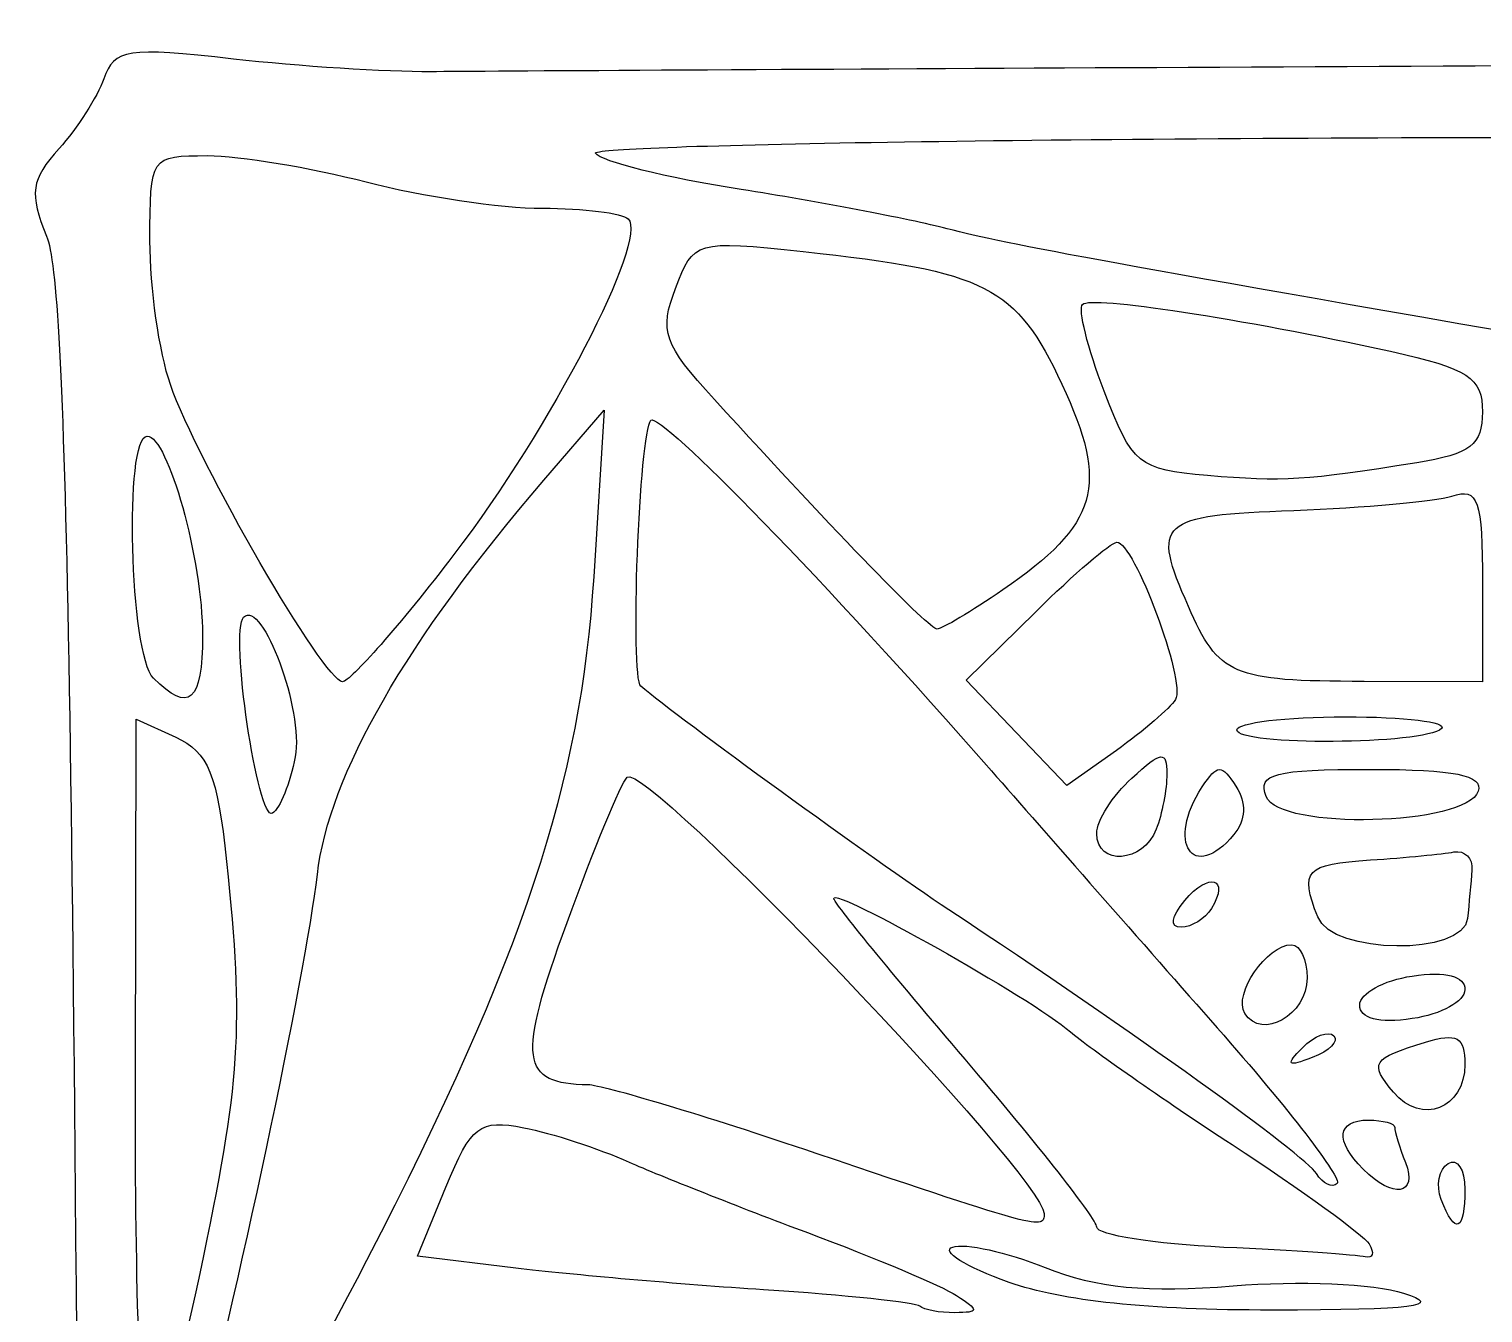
# Model space of a CAD drawing. Header units: centimetres. Extents: x -6.6 to 3.3, y -7.6 to 10.6.
# Drawn here: x -6.618 to -4.424, y 8.689 to 10.626 of the extents above; entities that cross this region are included whole.
import ezdxf

# ---------------------------------------------------------------- set-up
doc = ezdxf.new("R2010")
doc.units = ezdxf.units.CM
doc.header["$MEASUREMENT"] = 0
doc.layers.add('Layer 1', color=7, linetype='Continuous')

msp = doc.modelspace()

# ---------------------------------------------------------------- linework, layer by layer
at = {"layer": 'Layer 1'}
for points, knots in [([(-4.49524, -4.57092), (-4.51484, -4.53954), (-4.5264, -4.36684), (-4.52758, -4.08806), (-4.52758, -4.08806), (-4.54191, -0.6925), (-4.56501, 1.46186), (-4.59523, 2.21971), (-4.59523, 2.21971), (-4.62571, 2.98412), (-4.62752, 3.46193), (-4.60107, 3.75429), (-4.60107, 3.75429), (-4.60107, 3.75429), (-4.57952, 3.99242), (-4.57952, 3.99242), (-4.57952, 3.99242), (-4.57952, 3.99242), (-4.66033, 3.89981), (-4.66033, 3.89981), (-4.66033, 3.89981), (-4.70477, 3.84888), (-4.80955, 3.70005), (-4.89317, 3.56908), (-4.89317, 3.56908), (-4.97678, 3.43811), (-5.08498, 3.27734), (-5.13359, 3.21181), (-5.13359, 3.21181), (-5.28885, 3.00252), (-5.90621, 1.80939), (-5.90621, 1.71862), (-5.90621, 1.71862), (-5.90621, 1.71063), (-5.96087, 1.58794), (-6.02768, 1.44597), (-6.02768, 1.44597), (-6.28096, 0.90773), (-6.40322, 0.53092), (-6.37323, 0.38097), (-6.37323, 0.38097), (-6.36469, 0.33831), (-6.37393, 0.28741), (-6.39546, 0.25844), (-6.39546, 0.25844), (-6.44896, 0.18643), (-6.53022, 0.24188), (-6.5216, 0.34452), (-6.5216, 0.34452), (-6.51809, 0.38633), (-6.51313, 0.70864), (-6.51058, 1.06075), (-6.51058, 1.06075), (-6.5071, 1.54047), (-6.51425, 1.71097), (-6.53908, 1.74089), (-6.53908, 1.74089), (-6.55731, 1.76286), (-6.56413, 1.79393), (-6.55423, 1.80995), (-6.55423, 1.80995), (-6.53552, 1.84022), (-6.51044, 2.41917), (-6.51585, 2.69596), (-6.51585, 2.69596), (-6.5184, 2.82643), (-6.53593, 5.77495), (-6.5352, 5.95033), (-6.5352, 5.95033), (-6.53508, 5.97944), (-6.53639, 6.03599), (-6.5381, 6.07601), (-6.5381, 6.07601), (-6.54169, 6.15982), (-6.5417, 6.27049), (-6.53813, 6.39351), (-6.53813, 6.39351), (-6.53432, 6.52504), (-6.53434, 6.55559), (-6.53875, 7.41877), (-6.53875, 7.41877), (-6.55011, 9.64263), (-6.56092, 10.23843), (-6.59124, 10.31334), (-6.59124, 10.31334), (-6.61775, 10.37883), (-6.615, 10.39823), (-6.57248, 10.44563), (-6.57248, 10.44563), (-6.54507, 10.47617), (-6.51467, 10.52361), (-6.50492, 10.55105), (-6.50492, 10.55105), (-6.48893, 10.59608), (-6.4699, 10.59897), (-6.30916, 10.58078), (-6.30916, 10.58078), (-6.21123, 10.5697), (-6.07753, 10.56108), (-6.01205, 10.56164), (-6.01205, 10.56164), (-5.83716, 10.56311), (-4.32845, 10.57096), (-3.56465, 10.57436), (-3.56465, 10.57436), (-3.20085, 10.57598), (-2.50433, 10.57452), (-2.01684, 10.5711), (-2.01684, 10.5711), (-0.39255, 10.55973), (2.17406, 10.57953), (2.82879, 10.60847), (2.82879, 10.60847), (3.22496, 10.62599), (3.27725, 10.60927), (3.16564, 10.50076), (3.16564, 10.50076), (3.13111, 10.46718), (2.99569, 10.39628), (2.86473, 10.34321), (2.86473, 10.34321), (2.58853, 10.23128), (2.0395, 9.95685), (1.88577, 9.85387), (1.88577, 9.85387), (1.82756, 9.81488), (1.70254, 9.74005), (1.60795, 9.68758), (1.60795, 9.68758), (1.43658, 9.59252), (0.85482, 9.14234), (0.5178, 8.84399), (0.5178, 8.84399), (0.33257, 8.68001), (0.23916, 8.6022), (-0.19256, 8.25221), (-0.19256, 8.25221), (-0.97121, 7.62097), (-1.59511, 7.08442), (-1.9468, 6.74357), (-1.9468, 6.74357), (-2.00715, 6.68508), (-2.22895, 6.47672), (-2.43969, 6.28055), (-2.43969, 6.28055), (-2.94324, 5.81182), (-4.08135, 4.61263), (-4.39101, 4.22451), (-4.39101, 4.22451), (-4.52228, 4.05998), (-4.52252, 4.05932), (-4.54443, 3.80117), (-4.54443, 3.80117), (-4.57425, 3.44991), (-4.56199, 2.5311), (-4.51769, 1.79638), (-4.51769, 1.79638), (-4.51067, 1.67996), (-4.49748, 1.22938), (-4.48839, 0.79508), (-4.48839, 0.79508), (-4.47929, 0.36078), (-4.46792, -0.03212), (-4.46312, -0.07805), (-4.46312, -0.07805), (-4.45832, -0.12397), (-4.45568, -0.70328), (-4.45726, -1.3654), (-4.45726, -1.3654), (-4.45883, -2.02752), (-4.45765, -3.03062), (-4.45464, -3.59451), (-4.45464, -3.59451), (-4.45162, -4.1584), (-4.45266, -4.61977), (-4.45695, -4.61977), (-4.45695, -4.61977), (-4.46123, -4.61977), (-4.47846, -4.59779), (-4.49524, -4.57092)], [0, 0, 0, 0, 0.0217391, 0.0217391, 0.0217391, 0.0217391, 0.0434783, 0.0434783, 0.0434783, 0.0434783, 0.0652174, 0.0652174, 0.0652174, 0.0652174, 0.0869565, 0.0869565, 0.0869565, 0.0869565, 0.1086957, 0.1086957, 0.1086957, 0.1086957, 0.1304348, 0.1304348, 0.1304348, 0.1304348, 0.1521739, 0.1521739, 0.1521739, 0.1521739, 0.173913, 0.173913, 0.173913, 0.173913, 0.1956522, 0.1956522, 0.1956522, 0.1956522, 0.2173913, 0.2173913, 0.2173913, 0.2173913, 0.2391304, 0.2391304, 0.2391304, 0.2391304, 0.2608696, 0.2608696, 0.2608696, 0.2608696, 0.2826087, 0.2826087, 0.2826087, 0.2826087, 0.3043478, 0.3043478, 0.3043478, 0.3043478, 0.326087, 0.326087, 0.326087, 0.326087, 0.3478261, 0.3478261, 0.3478261, 0.3478261, 0.3695652, 0.3695652, 0.3695652, 0.3695652, 0.3913043, 0.3913043, 0.3913043, 0.3913043, 0.4130435, 0.4130435, 0.4130435, 0.4130435, 0.4347826, 0.4347826, 0.4347826, 0.4347826, 0.4565217, 0.4565217, 0.4565217, 0.4565217, 0.4782609, 0.4782609, 0.4782609, 0.4782609, 0.5, 0.5, 0.5, 0.5, 0.5217391, 0.5217391, 0.5217391, 0.5217391, 0.5434783, 0.5434783, 0.5434783, 0.5434783, 0.5652174, 0.5652174, 0.5652174, 0.5652174, 0.5869565, 0.5869565, 0.5869565, 0.5869565, 0.6086957, 0.6086957, 0.6086957, 0.6086957, 0.6304348, 0.6304348, 0.6304348, 0.6304348, 0.6521739, 0.6521739, 0.6521739, 0.6521739, 0.673913, 0.673913, 0.673913, 0.673913, 0.6956522, 0.6956522, 0.6956522, 0.6956522, 0.7173913, 0.7173913, 0.7173913, 0.7173913, 0.7391304, 0.7391304, 0.7391304, 0.7391304, 0.7608696, 0.7608696, 0.7608696, 0.7608696, 0.7826087, 0.7826087, 0.7826087, 0.7826087, 0.8043478, 0.8043478, 0.8043478, 0.8043478, 0.826087, 0.826087, 0.826087, 0.826087, 0.8478261, 0.8478261, 0.8478261, 0.8478261, 0.8695652, 0.8695652, 0.8695652, 0.8695652, 0.8913043, 0.8913043, 0.8913043, 0.8913043, 0.9130435, 0.9130435, 0.9130435, 0.9130435, 0.9347826, 0.9347826, 0.9347826, 0.9347826, 0.9565217, 0.9565217, 0.9565217, 0.9565217, 1, 1, 1, 1]), ([(-0.3251, 9.95988), (-0.06188, 9.98689), (-0.05125, 9.99065), (0.206, 10.14806), (0.206, 10.14806), (0.35038, 10.23641), (0.50021, 10.35025), (0.53896, 10.40105), (0.53896, 10.40105), (0.53896, 10.40105), (0.6094, 10.49341), (0.6094, 10.49341), (0.6094, 10.49341), (0.6094, 10.49341), (-0.02119, 10.4743), (-0.02119, 10.4743), (-0.02119, 10.4743), (-0.64645, 10.45536), (-0.65305, 10.45456), (-0.8018, 10.37896), (-0.8018, 10.37896), (-0.88431, 10.33704), (-0.96593, 10.30273), (-0.98318, 10.30273), (-0.98318, 10.30273), (-1.03785, 10.30273), (-0.98191, 10.35962), (-0.88913, 10.39839), (-0.88913, 10.39839), (-0.83997, 10.41893), (-0.79975, 10.4445), (-0.79975, 10.45522), (-0.79975, 10.45522), (-0.79975, 10.46594), (-1.26707, 10.47229), (-1.83824, 10.46934), (-1.83824, 10.46934), (-2.40941, 10.46639), (-3.52927, 10.46337), (-4.32682, 10.46262), (-4.32682, 10.46262), (-5.12437, 10.46187), (-5.77062, 10.45109), (-5.76294, 10.43866), (-5.76294, 10.43866), (-5.75526, 10.42623), (-5.65636, 10.40162), (-5.54317, 10.38396), (-5.54317, 10.38396), (-5.42997, 10.3663), (-5.29004, 10.33962), (-5.23221, 10.32467), (-5.23221, 10.32467), (-5.13798, 10.30032), (-4.98587, 10.27255), (-4.18642, 10.13377), (-4.18642, 10.13377), (-3.62934, 10.03706), (-3.15676, 10.01891), (-2.41442, 10.06572), (-2.41442, 10.06572), (-1.93309, 10.09606), (-1.67213, 10.13823), (-1.32206, 10.24222), (-1.32206, 10.24222), (-1.1086, 10.30563), (-0.98787, 10.30794), (-1.09763, 10.24651), (-1.09763, 10.24651), (-1.15575, 10.21399), (-1.15485, 10.18431), (-1.09151, 10.04476), (-1.09151, 10.04476), (-1.09151, 10.04476), (-1.04047, 9.93231), (-1.04047, 9.93231), (-1.04047, 9.93231), (-1.04047, 9.93231), (-0.81708, 9.93231), (-0.81708, 9.93231), (-0.81708, 9.93231), (-0.69422, 9.93231), (-0.47283, 9.94472), (-0.3251, 9.95988)], [0, 0, 0, 0, 0.0454545, 0.0454545, 0.0454545, 0.0454545, 0.0909091, 0.0909091, 0.0909091, 0.0909091, 0.1363636, 0.1363636, 0.1363636, 0.1363636, 0.1818182, 0.1818182, 0.1818182, 0.1818182, 0.2272727, 0.2272727, 0.2272727, 0.2272727, 0.2727273, 0.2727273, 0.2727273, 0.2727273, 0.3181818, 0.3181818, 0.3181818, 0.3181818, 0.3636364, 0.3636364, 0.3636364, 0.3636364, 0.4090909, 0.4090909, 0.4090909, 0.4090909, 0.4545455, 0.4545455, 0.4545455, 0.4545455, 0.5, 0.5, 0.5, 0.5, 0.5454545, 0.5454545, 0.5454545, 0.5454545, 0.5909091, 0.5909091, 0.5909091, 0.5909091, 0.6363636, 0.6363636, 0.6363636, 0.6363636, 0.6818182, 0.6818182, 0.6818182, 0.6818182, 0.7272727, 0.7272727, 0.7272727, 0.7272727, 0.7727273, 0.7727273, 0.7727273, 0.7727273, 0.8181818, 0.8181818, 0.8181818, 0.8181818, 0.8636364, 0.8636364, 0.8636364, 0.8636364, 0.9090909, 0.9090909, 0.9090909, 0.9090909, 1, 1, 1, 1]), ([(-5.9766, 9.83309), (-5.83101, 10.02323), (-5.68287, 10.3087), (-5.71377, 10.33959), (-5.71377, 10.33959), (-5.7226, 10.34842), (-5.78084, 10.35565), (-5.84319, 10.35565), (-5.84319, 10.35565), (-5.90553, 10.35565), (-6.02511, 10.37351), (-6.10892, 10.39533), (-6.10892, 10.39533), (-6.19272, 10.41716), (-6.30046, 10.43502), (-6.34833, 10.43502), (-6.34833, 10.43502), (-6.43479, 10.43502), (-6.43538, 10.43416), (-6.43538, 10.30668), (-6.43538, 10.30668), (-6.43538, 10.23609), (-6.42145, 10.13837), (-6.40442, 10.08953), (-6.40442, 10.08953), (-6.36339, 9.97183), (-6.17198, 9.64127), (-6.14485, 9.64127), (-6.14485, 9.64127), (-6.1331, 9.64127), (-6.05739, 9.72759), (-5.9766, 9.83309)], [0, 0, 0, 0, 0.1111111, 0.1111111, 0.1111111, 0.1111111, 0.2222222, 0.2222222, 0.2222222, 0.2222222, 0.3333333, 0.3333333, 0.3333333, 0.3333333, 0.4444444, 0.4444444, 0.4444444, 0.4444444, 0.5555556, 0.5555556, 0.5555556, 0.5555556, 0.6666667, 0.6666667, 0.6666667, 0.6666667, 0.7777778, 0.7777778, 0.7777778, 0.7777778, 1, 1, 1, 1]), ([(-5.14821, 9.77998), (-5.0042, 9.87866), (-4.98745, 9.93713), (-5.05926, 10.09045), (-5.05926, 10.09045), (-5.12841, 10.2381), (-5.17253, 10.26069), (-5.44949, 10.29024), (-5.44949, 10.29024), (-5.61193, 10.30757), (-5.61497, 10.3067), (-5.6423, 10.23481), (-5.6423, 10.23481), (-5.66693, 10.17003), (-5.66028, 10.15106), (-5.58341, 10.06689), (-5.58341, 10.06689), (-5.39283, 9.8582), (-5.25933, 9.72065), (-5.24739, 9.72065), (-5.24739, 9.72065), (-5.24046, 9.72065), (-5.19583, 9.74735), (-5.14821, 9.77998)], [0, 0, 0, 0, 0.1428571, 0.1428571, 0.1428571, 0.1428571, 0.2857143, 0.2857143, 0.2857143, 0.2857143, 0.4285714, 0.4285714, 0.4285714, 0.4285714, 0.5714286, 0.5714286, 0.5714286, 0.5714286, 0.7142857, 0.7142857, 0.7142857, 0.7142857, 1, 1, 1, 1]), ([(-4.52376, 9.97167), (-4.44257, 9.98473), (-4.42455, 9.99866), (-4.42455, 10.04835), (-4.42455, 10.04835), (-4.42455, 10.10006), (-4.44515, 10.11362), (-4.56345, 10.13976), (-4.56345, 10.13976), (-4.7902, 10.18986), (-5.0147, 10.22411), (-5.02816, 10.21064), (-5.02816, 10.21064), (-5.03507, 10.20373), (-5.02041, 10.14488), (-4.99558, 10.07986), (-4.99558, 10.07986), (-4.9532, 9.96888), (-4.94366, 9.96108), (-4.83963, 9.95231), (-4.83963, 9.95231), (-4.72505, 9.94264), (-4.69154, 9.9447), (-4.52376, 9.97167)], [0, 0, 0, 0, 0.1428571, 0.1428571, 0.1428571, 0.1428571, 0.2857143, 0.2857143, 0.2857143, 0.2857143, 0.4285714, 0.4285714, 0.4285714, 0.4285714, 0.5714286, 0.5714286, 0.5714286, 0.5714286, 0.7142857, 0.7142857, 0.7142857, 0.7142857, 1, 1, 1, 1]), ([(-6.10833, 8.76815), (-5.87236, 9.22553), (-5.7852, 9.48797), (-5.76575, 9.79973), (-5.76575, 9.79973), (-5.76575, 9.79973), (-5.75008, 10.05079), (-5.75008, 10.05079), (-5.75008, 10.05079), (-5.75008, 10.05079), (-5.84084, 9.94525), (-5.84084, 9.94525), (-5.84084, 9.94525), (-6.04879, 9.70344), (-6.16511, 9.501), (-6.18271, 9.35023), (-6.18271, 9.35023), (-6.20039, 9.19878), (-6.30707, 8.69601), (-6.37164, 8.4598), (-6.37164, 8.4598), (-6.39215, 8.3848), (-6.40886, 8.31337), (-6.40879, 8.30105), (-6.40879, 8.30105), (-6.40845, 8.24252), (-6.26225, 8.4698), (-6.10833, 8.76815)], [0, 0, 0, 0, 0.125, 0.125, 0.125, 0.125, 0.25, 0.25, 0.25, 0.25, 0.375, 0.375, 0.375, 0.375, 0.5, 0.5, 0.5, 0.5, 0.625, 0.625, 0.625, 0.625, 0.75, 0.75, 0.75, 0.75, 1, 1, 1, 1]), ([(-4.82492, 9.11917), (-4.93214, 9.2409), (-5.08534, 9.41531), (-5.16538, 9.50675), (-5.16538, 9.50675), (-5.41078, 9.78713), (-5.66563, 10.04942), (-5.67933, 10.03572), (-5.67933, 10.03572), (-5.69705, 10.018), (-5.71102, 9.64842), (-5.6945, 9.63439), (-5.6945, 9.63439), (-5.6364, 9.58502), (-5.34314, 9.3722), (-5.23003, 9.29731), (-5.23003, 9.29731), (-4.94945, 9.11153), (-4.69235, 8.92706), (-4.67507, 8.8991), (-4.67507, 8.8991), (-4.66534, 8.88335), (-4.65121, 8.87662), (-4.64368, 8.88415), (-4.64368, 8.88415), (-4.63614, 8.89169), (-4.7177, 8.99744), (-4.82492, 9.11917)], [0, 0, 0, 0, 0.125, 0.125, 0.125, 0.125, 0.25, 0.25, 0.25, 0.25, 0.375, 0.375, 0.375, 0.375, 0.5, 0.5, 0.5, 0.5, 0.625, 0.625, 0.625, 0.625, 0.75, 0.75, 0.75, 0.75, 1, 1, 1, 1]), ([(-6.356, 9.71096), (-6.356, 9.82486), (-6.40792, 10.01169), (-6.43957, 10.01169), (-6.43957, 10.01169), (-6.47446, 10.01169), (-6.46591, 9.68238), (-6.43009, 9.64656), (-6.43009, 9.64656), (-6.37644, 9.59292), (-6.356, 9.61068), (-6.356, 9.71096)], [0, 0, 0, 0, 0.25, 0.25, 0.25, 0.25, 0.5, 0.5, 0.5, 0.5, 1, 1, 1, 1]), ([(-4.42455, 9.78857), (-4.42455, 9.91673), (-4.43056, 9.934), (-4.47085, 9.92142), (-4.47085, 9.92142), (-4.49631, 9.91348), (-4.60347, 9.90374), (-4.70897, 9.8998), (-4.70897, 9.8998), (-4.9145, 9.89211), (-4.92454, 9.88298), (-4.86826, 9.75496), (-4.86826, 9.75496), (-4.82223, 9.65025), (-4.80323, 9.64213), (-4.60314, 9.64168), (-4.60314, 9.64168), (-4.60314, 9.64168), (-4.42455, 9.64127), (-4.42455, 9.64127), (-4.42455, 9.64127), (-4.42455, 9.64127), (-4.42455, 9.78857), (-4.42455, 9.78857)], [0, 0, 0, 0, 0.1428571, 0.1428571, 0.1428571, 0.1428571, 0.2857143, 0.2857143, 0.2857143, 0.2857143, 0.4285714, 0.4285714, 0.4285714, 0.4285714, 0.5714286, 0.5714286, 0.5714286, 0.5714286, 0.7142857, 0.7142857, 0.7142857, 0.7142857, 1, 1, 1, 1]), ([(-4.88788, 9.6143), (-4.87132, 9.64111), (-4.9506, 9.85362), (-4.97643, 9.85164), (-4.97643, 9.85164), (-4.98576, 9.85093), (-5.04076, 9.8038), (-5.09864, 9.74692), (-5.09864, 9.74692), (-5.09864, 9.74692), (-5.20388, 9.64351), (-5.20388, 9.64351), (-5.20388, 9.64351), (-5.20388, 9.64351), (-5.12774, 9.56404), (-5.12774, 9.56404), (-5.12774, 9.56404), (-5.12774, 9.56404), (-5.05161, 9.48457), (-5.05161, 9.48457), (-5.05161, 9.48457), (-5.05161, 9.48457), (-4.977, 9.53769), (-4.977, 9.53769), (-4.977, 9.53769), (-4.93597, 9.56691), (-4.89587, 9.60139), (-4.88788, 9.6143)], [0, 0, 0, 0, 0.125, 0.125, 0.125, 0.125, 0.25, 0.25, 0.25, 0.25, 0.375, 0.375, 0.375, 0.375, 0.5, 0.5, 0.5, 0.5, 0.625, 0.625, 0.625, 0.625, 0.75, 0.75, 0.75, 0.75, 1, 1, 1, 1]), ([(-6.21614, 9.52796), (-6.20291, 9.59715), (-6.26566, 9.76689), (-6.29399, 9.73856), (-6.29399, 9.73856), (-6.3154, 9.71716), (-6.27283, 9.42883), (-6.25032, 9.44274), (-6.25032, 9.44274), (-6.23916, 9.44964), (-6.22378, 9.48798), (-6.21614, 9.52796)], [0, 0, 0, 0, 0.25, 0.25, 0.25, 0.25, 0.5, 0.5, 0.5, 0.5, 1, 1, 1, 1]), ([(-4.4864, 9.5706), (-4.47663, 9.58036), (-4.54206, 9.58835), (-4.6318, 9.58835), (-4.6318, 9.58835), (-4.72154, 9.58835), (-4.79496, 9.57942), (-4.79497, 9.56851), (-4.79497, 9.56851), (-4.79498, 9.54406), (-4.51102, 9.54598), (-4.4864, 9.5706)], [0, 0, 0, 0, 0.25, 0.25, 0.25, 0.25, 0.5, 0.5, 0.5, 0.5, 1, 1, 1, 1]), ([(-6.36016, 8.7483), (-6.29872, 9.03761), (-6.29348, 9.11829), (-6.31981, 9.37015), (-6.31981, 9.37015), (-6.33358, 9.50188), (-6.34711, 9.53495), (-6.39645, 9.55743), (-6.39645, 9.55743), (-6.39645, 9.55743), (-6.45638, 9.58473), (-6.45638, 9.58473), (-6.45638, 9.58473), (-6.45638, 9.58473), (-6.45736, 9.03092), (-6.45736, 9.03092), (-6.45736, 9.03092), (-6.4579, 8.72632), (-6.44921, 8.4771), (-6.43805, 8.4771), (-6.43805, 8.4771), (-6.42689, 8.4771), (-6.39184, 8.59914), (-6.36016, 8.7483)], [0, 0, 0, 0, 0.1428571, 0.1428571, 0.1428571, 0.1428571, 0.2857143, 0.2857143, 0.2857143, 0.2857143, 0.4285714, 0.4285714, 0.4285714, 0.4285714, 0.5714286, 0.5714286, 0.5714286, 0.5714286, 0.7142857, 0.7142857, 0.7142857, 0.7142857, 1, 1, 1, 1]), ([(-5.086, 8.83863), (-5.086, 8.89316), (-5.68865, 9.52369), (-5.7153, 9.49705), (-5.7153, 9.49705), (-5.72458, 9.48777), (-5.76537, 9.38912), (-5.80594, 9.27784), (-5.80594, 9.27784), (-5.8814, 9.07086), (-5.87664, 9.03446), (-5.77392, 9.03296), (-5.77392, 9.03296), (-5.75209, 9.03264), (-5.59731, 8.98612), (-5.42996, 8.92958), (-5.42996, 8.92958), (-5.09191, 8.81537), (-5.086, 8.81381), (-5.086, 8.83863)], [0, 0, 0, 0, 0.1666667, 0.1666667, 0.1666667, 0.1666667, 0.3333333, 0.3333333, 0.3333333, 0.3333333, 0.5, 0.5, 0.5, 0.5, 0.6666667, 0.6666667, 0.6666667, 0.6666667, 1, 1, 1, 1]), ([(-4.91686, 9.41854), (-4.90802, 9.44156), (-4.9008, 9.47912), (-4.9008, 9.50201), (-4.9008, 9.50201), (-4.9008, 9.53779), (-4.90824, 9.53691), (-4.95371, 9.49575), (-4.95371, 9.49575), (-4.98282, 9.46941), (-5.00663, 9.43185), (-5.00663, 9.41227), (-5.00663, 9.41227), (-5.00663, 9.36269), (-4.9364, 9.3676), (-4.91686, 9.41854)], [0, 0, 0, 0, 0.2, 0.2, 0.2, 0.2, 0.4, 0.4, 0.4, 0.4, 0.6, 0.6, 0.6, 0.6, 1, 1, 1, 1]), ([(-4.79972, 9.41065), (-4.7816, 9.43247), (-4.78045, 9.45848), (-4.79648, 9.48341), (-4.79648, 9.48341), (-4.81833, 9.51739), (-4.82465, 9.51728), (-4.84747, 9.48252), (-4.84747, 9.48252), (-4.90245, 9.39877), (-4.86115, 9.33662), (-4.79972, 9.41065)], [0, 0, 0, 0, 0.25, 0.25, 0.25, 0.25, 0.5, 0.5, 0.5, 0.5, 1, 1, 1, 1]), ([(-4.43105, 9.47591), (-4.42306, 9.50011), (-4.46663, 9.50898), (-4.59349, 9.50898), (-4.59349, 9.50898), (-4.73901, 9.50898), (-4.76432, 9.50241), (-4.75114, 9.46807), (-4.75114, 9.46807), (-4.73143, 9.41669), (-4.44829, 9.42362), (-4.43105, 9.47591)], [0, 0, 0, 0, 0.25, 0.25, 0.25, 0.25, 0.5, 0.5, 0.5, 0.5, 1, 1, 1, 1]), ([(-4.44704, 9.28408), (-4.44485, 9.30591), (-4.44188, 9.33865), (-4.44042, 9.35684), (-4.44042, 9.35684), (-4.43897, 9.37503), (-4.45126, 9.38741), (-4.46773, 9.38434), (-4.46773, 9.38434), (-4.48421, 9.38127), (-4.54076, 9.37586), (-4.59341, 9.37232), (-4.59341, 9.37232), (-4.69231, 9.36566), (-4.70025, 9.35708), (-4.67307, 9.28625), (-4.67307, 9.28625), (-4.65119, 9.22923), (-4.45271, 9.22733), (-4.44704, 9.28408)], [0, 0, 0, 0, 0.1666667, 0.1666667, 0.1666667, 0.1666667, 0.3333333, 0.3333333, 0.3333333, 0.3333333, 0.5, 0.5, 0.5, 0.5, 0.6666667, 0.6666667, 0.6666667, 0.6666667, 1, 1, 1, 1]), ([(-4.83356, 9.29907), (-4.80509, 9.34515), (-4.83752, 9.35491), (-4.87381, 9.31118), (-4.87381, 9.31118), (-4.89468, 9.28604), (-4.89668, 9.27085), (-4.87914, 9.27085), (-4.87914, 9.27085), (-4.86366, 9.27085), (-4.84315, 9.28355), (-4.83356, 9.29907)], [0, 0, 0, 0, 0.25, 0.25, 0.25, 0.25, 0.5, 0.5, 0.5, 0.5, 1, 1, 1, 1]), ([(-4.59548, 8.79292), (-4.6039, 8.80654), (-4.69688, 8.87398), (-4.8021, 8.94277), (-4.8021, 8.94277), (-4.90731, 9.01157), (-5.01721, 9.08824), (-5.04632, 9.11314), (-5.04632, 9.11314), (-5.10549, 9.16378), (-5.4035, 9.33159), (-5.4035, 9.31427), (-5.4035, 9.31427), (-5.4035, 9.30816), (-5.31421, 9.19894), (-5.20507, 9.07155), (-5.20507, 9.07155), (-5.09593, 8.94416), (-5.00663, 8.83025), (-5.00663, 8.81842), (-5.00663, 8.81842), (-5.00663, 8.8066), (-4.92031, 8.79281), (-4.81481, 8.78779), (-4.81481, 8.78779), (-4.7093, 8.78277), (-4.61335, 8.77629), (-4.60158, 8.7734), (-4.60158, 8.7734), (-4.5898, 8.77051), (-4.58706, 8.77929), (-4.59548, 8.79292)], [0, 0, 0, 0, 0.1111111, 0.1111111, 0.1111111, 0.1111111, 0.2222222, 0.2222222, 0.2222222, 0.2222222, 0.3333333, 0.3333333, 0.3333333, 0.3333333, 0.4444444, 0.4444444, 0.4444444, 0.4444444, 0.5555556, 0.5555556, 0.5555556, 0.5555556, 0.6666667, 0.6666667, 0.6666667, 0.6666667, 0.7777778, 0.7777778, 0.7777778, 0.7777778, 1, 1, 1, 1]), ([(-4.68913, 9.19431), (-4.68913, 9.22186), (-4.69958, 9.2444), (-4.71235, 9.2444), (-4.71235, 9.2444), (-4.74985, 9.2444), (-4.80096, 9.16968), (-4.78316, 9.14088), (-4.78316, 9.14088), (-4.75765, 9.0996), (-4.68913, 9.13853), (-4.68913, 9.19431)], [0, 0, 0, 0, 0.25, 0.25, 0.25, 0.25, 0.5, 0.5, 0.5, 0.5, 1, 1, 1, 1]), ([(-3.89538, 8.80961), (-3.89538, 8.85887), (-4.05518, 9.05803), (-4.09525, 9.05871), (-4.09525, 9.05871), (-4.11059, 9.05897), (-4.18043, 9.09552), (-4.25044, 9.13992), (-4.25044, 9.13992), (-4.37992, 9.22203), (-4.43164, 9.22412), (-4.38188, 9.14524), (-4.38188, 9.14524), (-4.33457, 9.07025), (-4.22032, 8.99917), (-4.12037, 8.98254), (-4.12037, 8.98254), (-4.12037, 8.98254), (-4.02443, 8.96658), (-4.02443, 8.96658), (-4.02443, 8.96658), (-4.02443, 8.96658), (-4.07947, 8.90761), (-4.07947, 8.90761), (-4.07947, 8.90761), (-4.07947, 8.90761), (-4.13452, 8.84864), (-4.13452, 8.84864), (-4.13452, 8.84864), (-4.13452, 8.84864), (-4.05839, 8.86387), (-4.05839, 8.86387), (-4.05839, 8.86387), (-3.99643, 8.87626), (-3.97956, 8.86877), (-3.96776, 8.82362), (-3.96776, 8.82362), (-3.95091, 8.75919), (-3.89538, 8.74845), (-3.89538, 8.80961)], [0, 0, 0, 0, 0.0909091, 0.0909091, 0.0909091, 0.0909091, 0.1818182, 0.1818182, 0.1818182, 0.1818182, 0.2727273, 0.2727273, 0.2727273, 0.2727273, 0.3636364, 0.3636364, 0.3636364, 0.3636364, 0.4545455, 0.4545455, 0.4545455, 0.4545455, 0.5454545, 0.5454545, 0.5454545, 0.5454545, 0.6363636, 0.6363636, 0.6363636, 0.6363636, 0.7272727, 0.7272727, 0.7272727, 0.7272727, 0.8181818, 0.8181818, 0.8181818, 0.8181818, 1, 1, 1, 1]), ([(-4.451, 9.17667), (-4.451, 9.19729), (-4.4794, 9.20461), (-4.53038, 9.19712), (-4.53038, 9.19712), (-4.57404, 9.19072), (-4.60975, 9.17103), (-4.60975, 9.15337), (-4.60975, 9.15337), (-4.60975, 9.13275), (-4.58136, 9.12544), (-4.53038, 9.13292), (-4.53038, 9.13292), (-4.48672, 9.13933), (-4.451, 9.15901), (-4.451, 9.17667)], [0, 0, 0, 0, 0.2, 0.2, 0.2, 0.2, 0.4, 0.4, 0.4, 0.4, 0.6, 0.6, 0.6, 0.6, 1, 1, 1, 1]), ([(-4.64874, 9.10699), (-4.65689, 9.11514), (-4.67824, 9.10701), (-4.69618, 9.08893), (-4.69618, 9.08893), (-4.72212, 9.0628), (-4.71908, 9.05976), (-4.68137, 9.07412), (-4.68137, 9.07412), (-4.65528, 9.08405), (-4.6406, 9.09885), (-4.64874, 9.10699)], [0, 0, 0, 0, 0.25, 0.25, 0.25, 0.25, 0.5, 0.5, 0.5, 0.5, 1, 1, 1, 1]), ([(-4.451, 9.0638), (-4.451, 9.10537), (-4.46282, 9.11204), (-4.51054, 9.09737), (-4.51054, 9.09737), (-4.59172, 9.07242), (-4.59564, 9.06625), (-4.55867, 9.02171), (-4.55867, 9.02171), (-4.51696, 8.97145), (-4.451, 8.99723), (-4.451, 9.0638)], [0, 0, 0, 0, 0.25, 0.25, 0.25, 0.25, 0.5, 0.5, 0.5, 0.5, 1, 1, 1, 1]), ([(-5.2183, 8.71531), (-5.24012, 8.72947), (-5.34133, 8.77211), (-5.44319, 8.81007), (-5.44319, 8.81007), (-5.54506, 8.84804), (-5.66614, 8.89592), (-5.71228, 8.91647), (-5.71228, 8.91647), (-5.75841, 8.93702), (-5.82985, 8.96032), (-5.87103, 8.96825), (-5.87103, 8.96825), (-5.93828, 8.98121), (-5.95027, 8.97208), (-5.98885, 8.87866), (-5.98885, 8.87866), (-5.98885, 8.87866), (-6.0318, 8.77464), (-6.0318, 8.77464), (-6.0318, 8.77464), (-6.0318, 8.77464), (-5.88302, 8.75652), (-5.88302, 8.75652), (-5.88302, 8.75652), (-5.80119, 8.74655), (-5.63303, 8.7318), (-5.50934, 8.72374), (-5.50934, 8.72374), (-5.38564, 8.71568), (-5.27948, 8.70451), (-5.27342, 8.69892), (-5.27342, 8.69892), (-5.26735, 8.69334), (-5.24354, 8.68895), (-5.2205, 8.68918), (-5.2205, 8.68918), (-5.18379, 8.68953), (-5.18351, 8.69276), (-5.2183, 8.71531)], [0, 0, 0, 0, 0.0909091, 0.0909091, 0.0909091, 0.0909091, 0.1818182, 0.1818182, 0.1818182, 0.1818182, 0.2727273, 0.2727273, 0.2727273, 0.2727273, 0.3636364, 0.3636364, 0.3636364, 0.3636364, 0.4545455, 0.4545455, 0.4545455, 0.4545455, 0.5454545, 0.5454545, 0.5454545, 0.5454545, 0.6363636, 0.6363636, 0.6363636, 0.6363636, 0.7272727, 0.7272727, 0.7272727, 0.7272727, 0.8181818, 0.8181818, 0.8181818, 0.8181818, 1, 1, 1, 1]), ([(-4.54078, 8.91583), (-4.54961, 8.93885), (-4.55684, 8.96266), (-4.55684, 8.96875), (-4.55684, 8.96875), (-4.55684, 8.97483), (-4.5747, 8.97981), (-4.59652, 8.97981), (-4.59652, 8.97981), (-4.64437, 8.97981), (-4.64767, 8.94894), (-4.60446, 8.90573), (-4.60446, 8.90573), (-4.55925, 8.86052), (-4.52183, 8.86645), (-4.54078, 8.91583)], [0, 0, 0, 0, 0.2, 0.2, 0.2, 0.2, 0.4, 0.4, 0.4, 0.4, 0.6, 0.6, 0.6, 0.6, 1, 1, 1, 1]), ([(-4.451, 8.87554), (-4.451, 8.9055), (-4.46239, 8.92298), (-4.47631, 8.91438), (-4.47631, 8.91438), (-4.49022, 8.90578), (-4.4949, 8.88126), (-4.48671, 8.8599), (-4.48671, 8.8599), (-4.46572, 8.80521), (-4.451, 8.81166), (-4.451, 8.87554)], [0, 0, 0, 0, 0.25, 0.25, 0.25, 0.25, 0.5, 0.5, 0.5, 0.5, 1, 1, 1, 1]), ([(-4.54361, 8.71889), (-4.58726, 8.73296), (-4.70299, 8.73784), (-4.80077, 8.72974), (-4.80077, 8.72974), (-4.93035, 8.719), (-5.00722, 8.72648), (-5.08428, 8.75732), (-5.08428, 8.75732), (-5.14244, 8.78058), (-5.20531, 8.79452), (-5.224, 8.78829), (-5.224, 8.78829), (-5.24269, 8.78206), (-5.2044, 8.75806), (-5.13892, 8.73496), (-5.13892, 8.73496), (-5.05897, 8.70675), (-4.92861, 8.69301), (-4.74205, 8.69313), (-4.74205, 8.69313), (-4.52595, 8.69328), (-4.48187, 8.699), (-4.54361, 8.71889)], [0, 0, 0, 0, 0.1428571, 0.1428571, 0.1428571, 0.1428571, 0.2857143, 0.2857143, 0.2857143, 0.2857143, 0.4285714, 0.4285714, 0.4285714, 0.4285714, 0.5714286, 0.5714286, 0.5714286, 0.5714286, 0.7142857, 0.7142857, 0.7142857, 0.7142857, 1, 1, 1, 1])]:
    msp.add_open_spline(points, degree=3, knots=knots, dxfattribs=at)

doc.saveas('drawing.dxf')
